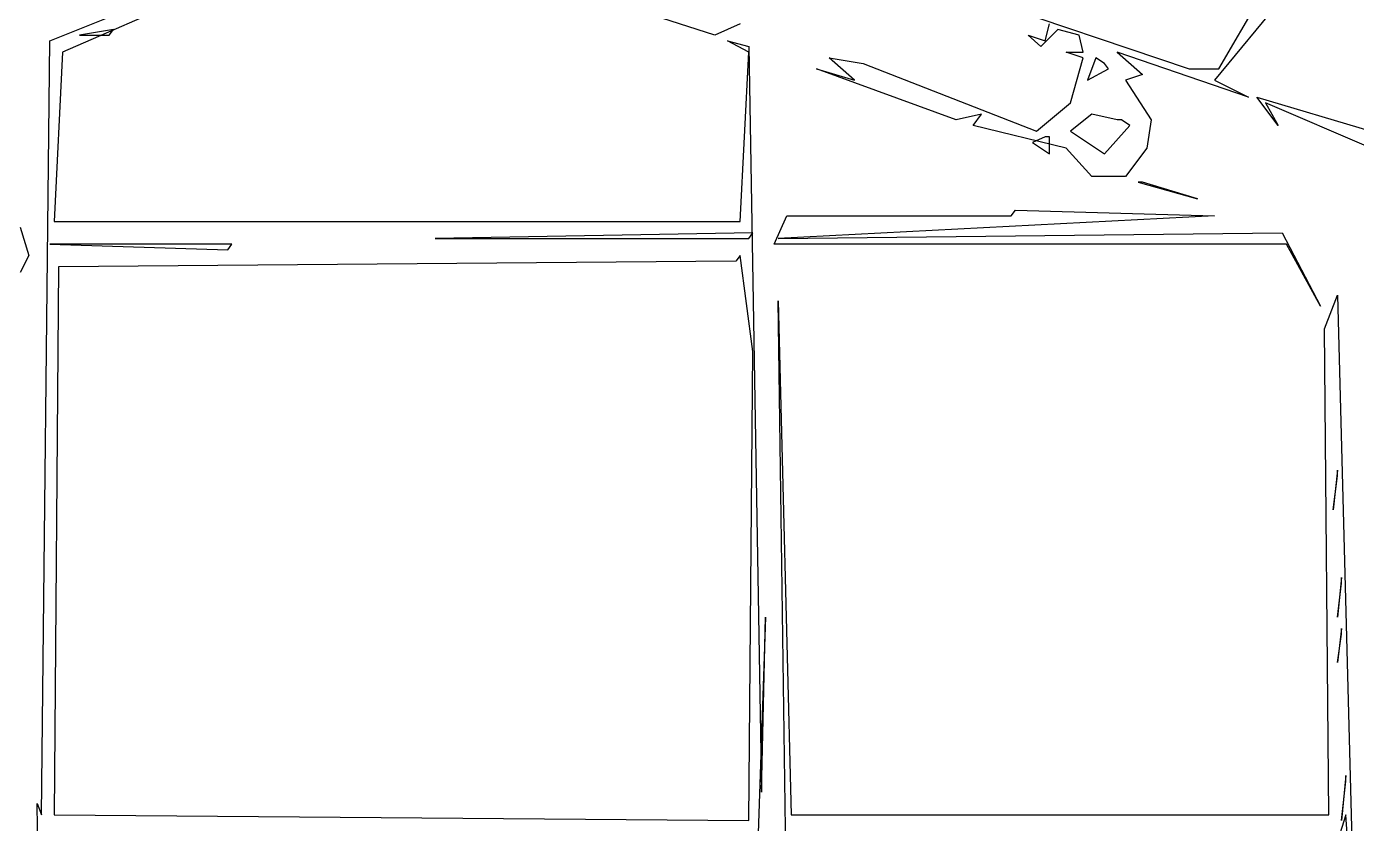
# Model space of a CAD drawing. Extents: x 10 to 24926, y 26 to 24942.
# Drawn here: x 10500 to 18158, y 12081 to 16666 of the extents above; entities that cross this region are included whole.
import ezdxf

# ---------------------------------------------------------------- set-up
doc = ezdxf.new("R2010")
doc.units = 0

msp = doc.modelspace()

# ---------------------------------------------------------------- linework, layer by layer
for p, q in [((10633.759, 16584.7617, 3355.9753), (12341.0139, 17267.6637, 3082.8145)), ((11902.0055, 17040.0297, 3173.8681), (10706.9271, 16519.7234, 3381.9906)), ((17877.3976, 17007.5105, 3186.8758), (17340.8317, 16357.1277, 3447.0289)), ((17365.2211, 16422.166, 3421.0136), (17706.6721, 17007.5105, 3186.8758)), ((15560.4088, 16974.9914, 3199.8834), (17194.4956, 16422.166, 3421.0136)), ((14462.8878, 16617.2809, 3342.9677), (13853.1539, 16812.3957, 3264.9217)), ((10999.5993, 16649.8, 3329.96), (10804.4845, 16617.2809, 3342.9677)), ((10975.21, 16617.2809, 3342.9677), (10999.5993, 16649.8, 3329.96)), ((14609.2239, 16682.3191, 3316.9523), (14462.8878, 16617.2809, 3342.9677)), ((16438.4256, 16649.8, 3329.96), (16340.8682, 16552.2426, 3368.983)), ((16365.2575, 16584.7617, 3355.9753), (16389.6469, 16682.3191, 3316.9523)), ((16560.3724, 16617.2809, 3342.9677), (16438.4256, 16649.8, 3329.96)), ((10584.9803, 12129.6395, 5138.0242), (10633.759, 16584.7617, 3355.9753)), ((10804.4845, 16617.2809, 3342.9677), (10975.21, 16617.2809, 3342.9677)), ((14658.0026, 16519.7234, 3381.9906), (14536.0559, 16584.7617, 3355.9753)), ((14536.0559, 16584.7617, 3355.9753), (14658.0026, 16552.2426, 3368.983)), ((14658.0026, 16552.2426, 3368.983), (14731.1707, 12259.716, 5085.9936)), ((16340.8682, 16552.2426, 3368.983), (16267.7001, 16617.2809, 3342.9677)), ((16267.7001, 16617.2809, 3342.9677), (16365.2575, 16584.7617, 3355.9753)), ((16584.7617, 16519.7234, 3381.9906), (16560.3724, 16617.2809, 3342.9677)), ((10706.9271, 16519.7234, 3381.9906), (10658.1483, 15544.1492, 3772.2203)), ((14609.2239, 15544.1492, 3772.2203), (14658.0026, 16519.7234, 3381.9906)), ((15267.7365, 16357.1277, 3447.0289), (15121.4004, 16487.2043, 3394.9983)), ((15121.4004, 16487.2043, 3394.9983), (15316.5152, 16454.6852, 3408.0059)), ((16584.7617, 16487.2043, 3394.9983), (16487.2043, 16519.7234, 3381.9906)), ((16487.2043, 16519.7234, 3381.9906), (16584.7617, 16519.7234, 3381.9906)), ((16511.5937, 16227.0512, 3499.0595), (16584.7617, 16487.2043, 3394.9983)), ((16657.9298, 16487.2043, 3394.9983), (16609.1511, 16357.1277, 3447.0289)), ((16706.7085, 16454.6852, 3408.0059), (16657.9298, 16487.2043, 3394.9983)), ((17535.9466, 16259.5703, 3486.0519), (16779.8766, 16519.7234, 3381.9906)), ((16779.8766, 16519.7234, 3381.9906), (16926.2127, 16389.6469, 3434.0212)), ((15853.0811, 16129.4938, 3538.0825), (15048.2323, 16422.166, 3421.0136)), ((15048.2323, 16422.166, 3421.0136), (15267.7365, 16357.1277, 3447.0289)), ((15316.5152, 16454.6852, 3408.0059), (16316.4788, 16064.4555, 3564.0978)), ((16609.1511, 16357.1277, 3447.0289), (16731.0979, 16422.166, 3421.0136)), ((16731.0979, 16422.166, 3421.0136), (16706.7085, 16454.6852, 3408.0059)), ((16926.2127, 16389.6469, 3434.0212), (16828.6553, 16357.1277, 3447.0289)), ((17194.4956, 16422.166, 3421.0136), (17365.2211, 16422.166, 3421.0136)), ((16828.6553, 16357.1277, 3447.0289), (16974.9914, 16129.4938, 3538.0825)), ((17340.8317, 16357.1277, 3447.0289), (17535.9466, 16259.5703, 3486.0519)), ((17706.6721, 16096.9746, 3551.0902), (17584.7253, 16259.5703, 3486.0519)), ((17584.7253, 16259.5703, 3486.0519), (18243.2379, 16064.4555, 3564.0978)), ((15999.4172, 16162.0129, 3525.0748), (15853.0811, 16129.4938, 3538.0825)), ((15950.6385, 16096.9746, 3551.0902), (15999.4172, 16162.0129, 3525.0748)), ((16316.4788, 16064.4555, 3564.0978), (16511.5937, 16227.0512, 3499.0595)), ((16633.5404, 16162.0129, 3525.0748), (16511.5937, 16064.4555, 3564.0978)), ((16779.8766, 16129.4938, 3538.0825), (16633.5404, 16162.0129, 3525.0748)), ((18243.2379, 15966.898, 3603.1208), (17633.504, 16227.0512, 3499.0595)), ((17633.504, 16227.0512, 3499.0595), (17706.6721, 16096.9746, 3551.0902)), ((16487.2043, 15966.898, 3603.1208), (15950.6385, 16096.9746, 3551.0902)), ((16706.7085, 15934.3789, 3616.1284), (16853.0446, 16096.9746, 3551.0902)), ((16804.2659, 16129.4938, 3538.0825), (16779.8766, 16129.4938, 3538.0825)), ((16853.0446, 16096.9746, 3551.0902), (16804.2659, 16129.4938, 3538.0825)), ((16974.9914, 16129.4938, 3538.0825), (16950.6021, 15966.898, 3603.1208)), ((16365.2575, 16031.9363, 3577.1055), (16292.0895, 15999.4172, 3590.1131)), ((16389.6469, 16031.9363, 3577.1055), (16365.2575, 16031.9363, 3577.1055)), ((16389.6469, 15934.3789, 3616.1284), (16389.6469, 16031.9363, 3577.1055)), ((16511.5937, 16064.4555, 3564.0978), (16706.7085, 15934.3789, 3616.1284)), ((16292.0895, 15999.4172, 3590.1131), (16389.6469, 15934.3789, 3616.1284)), ((16633.5404, 15804.3023, 3668.1591), (16487.2043, 15966.898, 3603.1208)), ((16950.6021, 15966.898, 3603.1208), (16828.6553, 15804.3023, 3668.1591)), ((16828.6553, 15804.3023, 3668.1591), (16633.5404, 15804.3023, 3668.1591)), ((16901.8233, 15771.7832, 3681.1667), (17243.2743, 15674.2258, 3720.1897)), ((16926.2127, 15771.7832, 3681.1667), (16901.8233, 15771.7832, 3681.1667)), ((17243.2743, 15674.2258, 3720.1897), (16926.2127, 15771.7832, 3681.1667)), ((14804.3388, 15414.0727, 3824.2509), (14877.5068, 15576.6684, 3759.2127)), ((17340.8317, 15576.6684, 3759.2127), (14828.7281, 15446.5918, 3811.2433)), ((14877.5068, 15576.6684, 3759.2127), (16170.1427, 15576.6684, 3759.2127)), ((16170.1427, 15576.6684, 3759.2127), (16194.532, 15609.1875, 3746.205)), ((16194.532, 15609.1875, 3746.205), (17340.8317, 15576.6684, 3759.2127)), ((10463.0335, 15511.6301, 3785.228), (10511.8122, 15349.0344, 3850.2662)), ((10658.1483, 15544.1492, 3772.2203), (14609.2239, 15544.1492, 3772.2203)), ((14682.392, 15479.1109, 3798.2356), (12853.1903, 15446.5918, 3811.2433)), ((14658.0026, 15446.5918, 3811.2433), (14682.392, 15479.1109, 3798.2356)), ((14828.7281, 15446.5918, 3811.2433), (17731.0614, 15479.1109, 3798.2356)), ((17731.0614, 15479.1109, 3798.2356), (17950.5656, 15056.3621, 3967.3352)), ((11682.5013, 15414.0727, 3824.2509), (10633.759, 15414.0727, 3824.2509)), ((10633.759, 15414.0727, 3824.2509), (11658.1119, 15381.5535, 3837.2586)), ((11658.1119, 15381.5535, 3837.2586), (11682.5013, 15414.0727, 3824.2509)), ((12853.1903, 15446.5918, 3811.2433), (14658.0026, 15446.5918, 3811.2433)), ((17755.4508, 15414.0727, 3824.2509), (14804.3388, 15414.0727, 3824.2509)), ((17950.5656, 15056.3621, 3967.3352), (17755.4508, 15414.0727, 3824.2509)), ((10511.8122, 15349.0344, 3850.2662), (10463.0335, 15251.477, 3889.2892)), ((14584.8346, 15316.5152, 3863.2739), (10682.5377, 15283.9961, 3876.2816)), ((14609.2239, 15349.0344, 3850.2662), (14584.8346, 15316.5152, 3863.2739)), ((14682.392, 14796.209, 4071.3964), (14609.2239, 15349.0344, 3850.2662)), ((10682.5377, 15283.9961, 3876.2816), (10658.1483, 12129.6395, 5138.0242)), ((14926.2855, 8032.2277, 6776.9889), (14828.7281, 15088.8812, 3954.3275)), ((14828.7281, 15088.8812, 3954.3275), (14901.8962, 12129.6395, 5138.0242)), ((17974.955, 14926.2855, 4019.3658), (18048.123, 15121.4004, 3941.3198)), ((18048.123, 15121.4004, 3941.3198), (18145.6805, 11414.2184, 5424.1927)), ((17999.3443, 12129.6395, 5138.0242), (17974.955, 14926.2855, 4019.3658)), ((14658.0026, 12097.1203, 5151.0319), (14682.392, 14796.209, 4071.3964)), ((18048.123, 14113.307, 4344.5572), (18023.7337, 13885.673, 4435.6108)), ((18048.123, 14080.7879, 4357.5648), (18048.123, 14113.307, 4344.5572)), ((18023.7337, 13885.673, 4435.6108), (18048.123, 14080.7879, 4357.5648)), ((18072.5124, 13495.4434, 4591.7027), (18048.123, 13267.8094, 4682.7562)), ((18072.5124, 13462.9242, 4604.7103), (18072.5124, 13495.4434, 4591.7027)), ((18048.123, 13267.8094, 4682.7562), (18072.5124, 13462.9242, 4604.7103)), ((14755.5601, 13267.8094, 4682.7562), (14706.7813, 11836.9672, 5255.0931)), ((14731.1707, 12259.716, 5085.9936), (14755.5601, 13267.8094, 4682.7562)), ((18072.5124, 13202.7711, 4708.7716), (18048.123, 13007.6562, 4786.8175)), ((18072.5124, 13170.252, 4721.7792), (18072.5124, 13202.7711, 4708.7716)), ((18048.123, 13007.6562, 4786.8175), (18072.5124, 13170.252, 4721.7792)), ((18096.9018, 12357.2734, 5046.9706), (18072.5124, 12097.1203, 5151.0319)), ((18096.9018, 12324.7543, 5059.9783), (18096.9018, 12357.2734, 5046.9706)), ((18072.5124, 12097.1203, 5151.0319), (18096.9018, 12324.7543, 5059.9783)), ((10609.3696, 7999.7086, 6789.9966), (10560.5909, 12194.6777, 5112.0089)), ((10560.5909, 12194.6777, 5112.0089), (10584.9803, 12129.6395, 5138.0242)), ((10658.1483, 12129.6395, 5138.0242), (14658.0026, 12097.1203, 5151.0319)), ((14901.8962, 12129.6395, 5138.0242), (17999.3443, 12129.6395, 5138.0242)), ((18096.9018, 12129.6395, 5138.0242), (18023.7337, 11902.0055, 5229.0778)), ((18145.6805, 11414.2184, 5424.1927), (18096.9018, 12129.6395, 5138.0242))]:
    msp.add_line(p, q)

doc.saveas('drawing.dxf')
